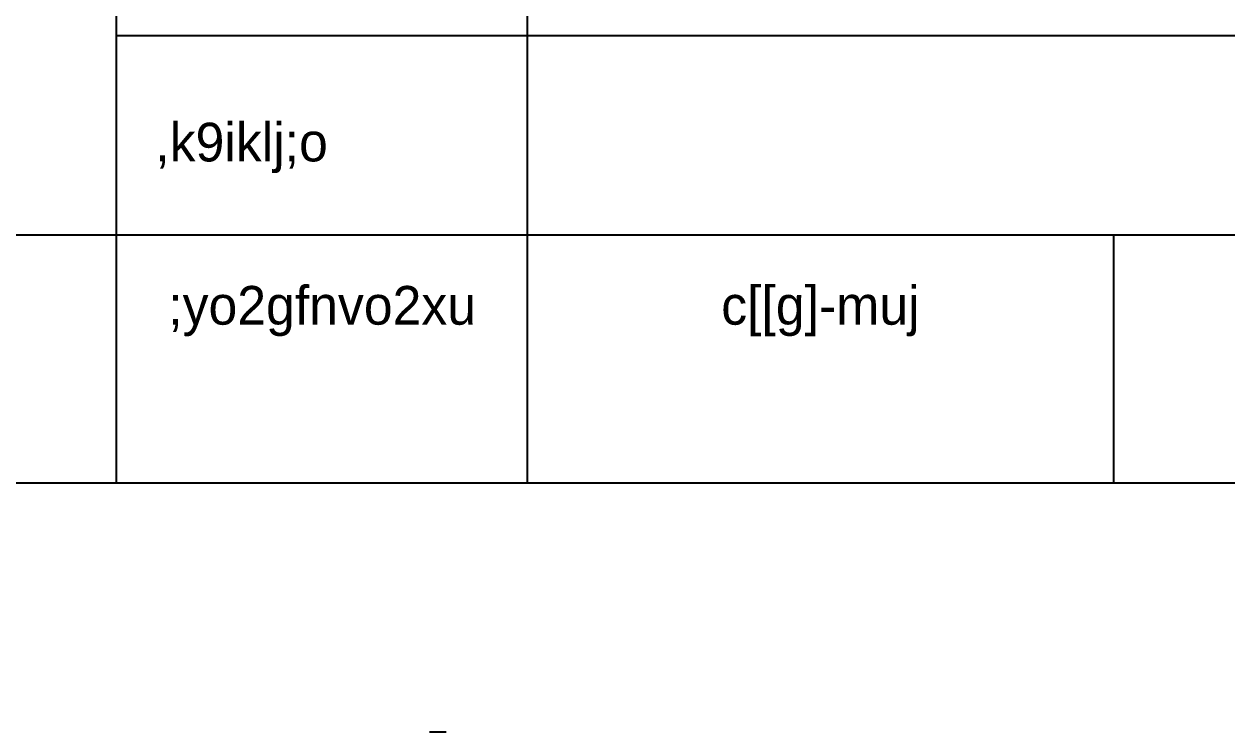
# Model space of a CAD drawing. Extents: x -3.5 to 82.1, y -1.5 to 57.9.
# Drawn here: x 70.55 to 77.81, y -1.5 to 2.77 of the extents above; entities that cross this region are included whole.
import ezdxf
from ezdxf.enums import TextEntityAlignment as Align

# ---------------------------------------------------------------- set-up
doc = ezdxf.new("R2010")
doc.units = 0
doc.header["$MEASUREMENT"] = 0
doc.linetypes.add('DOT', pattern=[0.25, 0, -0.25])
doc.layers.get('0').update_dxf_attribs({"linetype": 'CONTINUOUS'})
doc.layers.add('F1', color=1, linetype='CONTINUOUS')
doc.layers.add('TT-FRAM', color=7, linetype='CONTINUOUS')
doc.styles.add('TIT-RR1', font='THAI4.shx')

msp = doc.modelspace()

# ---------------------------------------------------------------- linework, layer by layer
at = {"color": 5}
for p, q in [((71.1101, 7.4911), (71.1101, 0)), ((61.55, 1.4982), (79.6, 1.4982))]:
    msp.add_line(p, q, dxfattribs=at)
at = {"color": 2}
for p, q in [((73.5899, 7.4911), (73.5899, 0)), ((79.6, 2.6968), (71.1101, 2.6968)), ((77.1253, 1.4982), (77.1253, 0))]:
    msp.add_line(p, q, dxfattribs=at)
at = {"layer": 'F1', "linetype": 'DOT', "ltscale": 20}
msp.add_lwpolyline([(82.1, 57.9), (-3.5, 57.9), (-3.5, -1.5), (82.1, -1.5)], close=True, dxfattribs=at)
at = {"layer": 'TT-FRAM', "color": 6}
msp.add_lwpolyline([(0, 0), (0, 56.4), (79.6, 56.4), (79.6, 0)], close=True, dxfattribs=at)

# ---------------------------------------------------------------- texts
at = {"color": 3, "linetype": 'Continuous', "style": 'TIT-RR1'}
msp.add_text(',k9iklj;o', height=0.23333, dxfattribs=at).set_placement((71.3464, 1.8703), align=Align.BOTTOM_LEFT)
for s, height, p in [(';yo2gfnvo2xu', 0.233333, (72.3525, 1.0726)), ('c[[g]-muj', 0.23333, (75.3576, 1.0726))]:
    msp.add_text(s, height=height, dxfattribs=at).set_placement(p, align=Align.MIDDLE_CENTER)

doc.saveas('drawing.dxf')
